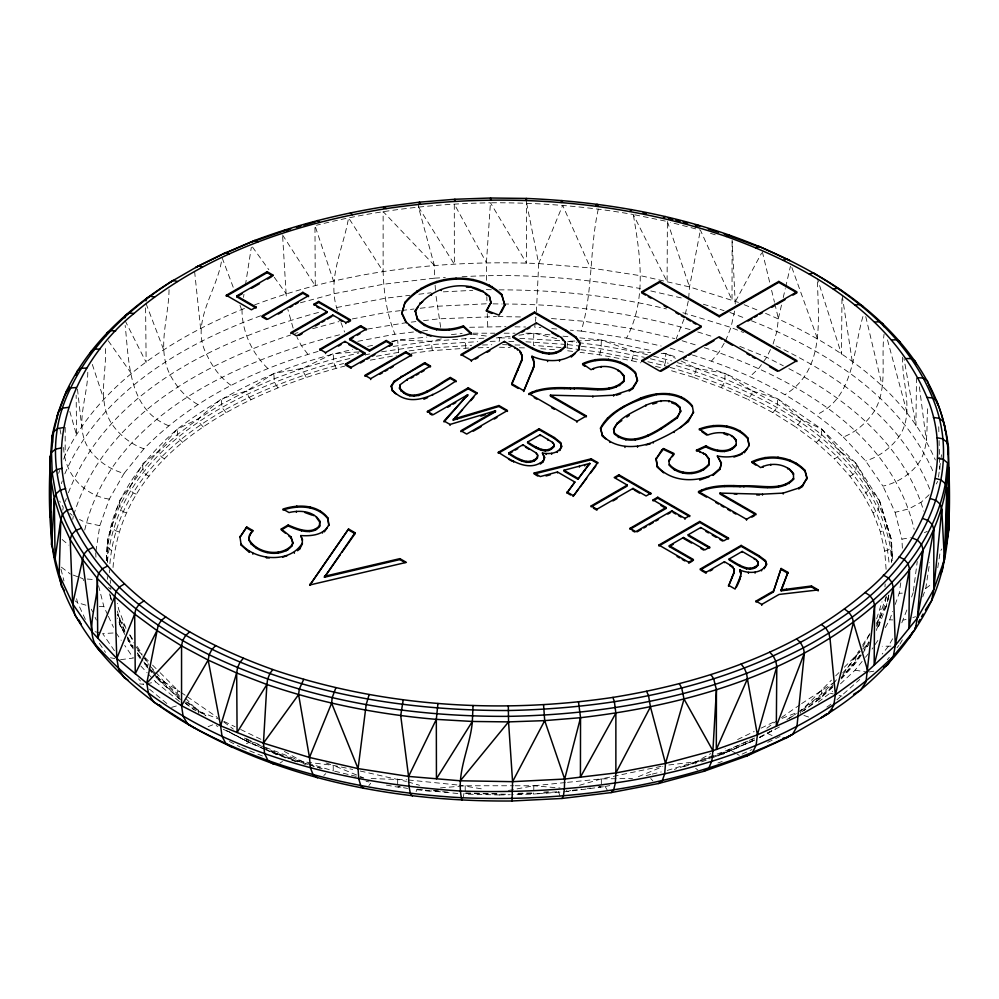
<?xml version="1.0" encoding="UTF-8"?>
<svg xmlns="http://www.w3.org/2000/svg" width="999" height="999" viewBox="0 0 999 999"><rect width="100%" height="100%" fill="white"/><g stroke="black" fill="none" stroke-linecap="round" stroke-linejoin="round"><path stroke-width="0.75" stroke-dasharray="5 3.75" d="M107.567 562.537C103.946 509.228 138.948 462.587 177.21 429.195C228.609 389.598 289.423 363.074 352.709 349.525M526.56 199.438L526.635 263.374L490.447 202.797C431.83 203.709 373.264 210.801 316.421 225.275M732.117 241.721L732.017 300.137L700.399 230.095L670.379 222.302M634.752 214.81L667.382 221.516L667.095 281.768L633.266 214.498C586.138 206.231 538.286 202.435 490.447 202.797L486.426 262.7L486.563 281.169M841.957 298.763L841.508 354.233L817.444 278.783M916.483 377.722L915.921 425.424L903.945 358.516M526.648 203.222L538.686 263.574L536.426 311.601M318.057 351.436C253.746 369.955 191.034 400.274 143.931 448.801C130.569 444.105 119.306 434.99 111.401 423.301C96.891 400.162 107.193 371.74 105.357 346.378M598.289 209.091C589.36 249.313 593.156 291.496 581.193 331.081L570.342 330.169M692.369 355.007C747.502 371.728 800.324 398.314 843.318 437.05C856.418 431.843 867.207 422.29 874.774 410.477C887.886 387.312 880.768 359.34 884.078 334.128M843.318 437.05L865.609 460.926L882.954 486.126C896.827 482.979 909.265 475.262 918.031 464.036C930.044 447.377 925.811 425.824 927.821 406.668M572.639 351.398L566.645 350.637L567.819 341.296L575.436 341.021M581.193 331.081L626.56 338.099C646.915 299.575 640.446 255.582 633.266 214.498M106.331 560.526L107.567 539.685L119.468 500.699L142.932 468.993L177.21 429.195L198.114 418.981L221.303 404.37L246.603 390.984L273.838 378.921L302.784 368.281L333.229 359.128L358.891 352.984M300.424 302.784L334.315 293.656L383.703 284.203L434.652 278.134L434.328 265.322L418.456 206.993L418.731 203.209M688.686 298.189L689.522 286.913L700.399 230.095M106.406 560.427L107.567 539.685M107.43 561.663C118.357 441.933 249.238 382.992 351.685 358.029M109.89 563.723C119.992 448.089 244.755 389.273 343.631 363.511M113.037 567.507C120.842 451.248 246.166 391.67 344.98 366.034M884.952 586.962L885.176 583.965M197.74 404.445C185.702 397.652 176.561 386.975 170.13 374.875C155.894 347.14 169.855 315.522 169.006 286.313M734.64 311.051L730.968 327.447L725.661 340.671M735.289 304.046L732.117 240.185M579.845 337.887L601.323 340.072L634.065 351.548L631.755 360.714L599.587 354.857L580.119 352.36M143.931 448.801L124.088 473.376C110.34 469.717 98.252 461.513 89.735 450.124C72.927 426.598 88.212 397.04 87.762 371.141M781.493 305.07L778.383 318.556L776.997 331.094L772.976 344.43C838.111 375.05 902.709 420.654 930.044 489.91M938.486 477.06L941.52 454.582M535.239 322.889L534.702 327.148L540.909 327.672M535.414 321.466L535.939 317.207L532.904 317.158M817.444 281.843C818.481 321.516 824.662 370.379 785.139 394.568M680.993 360.951L696.216 368.281L695.766 371.478L692.844 377.16L668.618 369.88M862.899 316.546C853.046 350.674 854.307 397.402 816.37 414.835M62.787 510.164L63.237 507.217L59.678 501.136M72.777 519.343L73.239 516.308M84.728 530.032C111.751 415.334 238.549 360.002 342.207 334.128M95.941 551.198L99.813 525.686L109.303 499.125L124.088 473.376M895.191 604.47L899.187 593.281L901.011 581.281M913.386 591.171L917.244 561.563M922.726 596.903L925.761 588.411L929.669 562.624M937.774 567.732L938.885 560.364M939.11 558.891L940.234 551.51L941.857 548.938M267.794 368.444C251.311 352.672 241.034 329.37 242.07 306.493M243.494 297.39L243.968 294.355M245.404 285.239L251.336 247.29M902.621 357.118C901.548 383.216 915.096 412.762 899.1 436.526C890.883 448.076 879.182 456.755 865.609 460.926M888.536 595.554L887.224 602.959L889.023 595.367M683.154 359.415L725.162 373.414L752.397 390.984L751.81 394.143L748.064 399.475L721.303 387.624L692.844 377.16M463.061 798.114L464.048 793.081M695.766 764.01L696.216 761.713L710.689 753.633M688.311 300.986L684.552 317.457M677.372 362.612L696.216 368.281L725.162 373.414L777.697 398.863L800.886 418.981L800.199 422.077L795.728 426.998L772.926 412.637L748.064 399.475M358.891 351.935L333.229 353.621L302.784 368.281L273.838 373.414L246.603 390.984L221.303 398.863L198.114 418.981L177.21 434.702L158.779 451.423L142.932 463.486L119.468 506.206L112.038 525.549L107.567 545.192L108.466 547.989L110.926 550.137L114.286 551.036M876.66 618.781L882.005 601.835M886.375 596.878L883.64 608.866L876.797 626.673M888.823 595.042L886.063 607.105L883.64 608.866L880.319 609.265M783.228 297.577L785.301 288.586M785.639 287.088L790.484 266.096M337.462 310.264C326.573 279.121 343.544 248.339 348.551 217.807L383.129 271.428C383.753 292.769 386.9 314.335 394.942 334.215L414.885 331.83M499.5 794.967L465.509 794.105L465.796 792.906L499.5 793.755L499.5 794.967L510.314 794.692M696.216 368.281L725.162 378.921L752.397 390.984L777.697 398.863L821.79 429.195L840.221 451.423L839.447 454.433L837.299 457.167L834.39 458.878L816.258 442.445L795.728 426.998M800.199 713.423L800.886 711.001L831.43 680.132M752.397 390.984L777.697 404.37L800.886 418.981L821.79 429.195L856.068 463.486L869.205 487.3L868.356 490.234L866.046 492.744L862.874 494.143L849.962 476.148L834.39 458.878M876.498 625.449L886.15 596.615M230.956 385.264C219.892 377.422 212 366.146 206.381 353.946C189.798 322.352 217.495 290.584 221.753 259.453M800.886 418.981L821.79 434.702L840.221 451.423L856.068 463.486L879.532 500.699L886.962 525.549L886.063 528.396L883.64 530.656L880.319 531.73L884.714 551.036L886.188 570.504M647.876 361.725L664.347 365.659L665.396 362.35L665.771 353.621L661.276 352.672M684.128 318.818L676.186 338.898M840.221 451.423C865.621 477.047 885.663 509.14 891.433 545.192L890.534 547.989L891.57 561.663M862.636 649.088L869.205 642.682L868.356 645.254L864.31 649.2M599.587 354.857L601.098 348.838L601.323 340.072L576.96 340.959M886.288 605.694L879.532 618.281L879.532 623.788L876.448 630.444M58.629 473.301L59.64 470.479M63.674 459.215L65.185 454.995C100.162 383.953 170.617 339.073 241.596 309.54L244.468 308.516M61.326 483.666L62.325 480.869M64.835 473.863C99.8 393.007 181.83 344.455 261.451 315.509M65.31 501.423L66.346 498.513M68.419 492.719C108.254 389.385 221.416 338.174 321.715 311.576M73.751 514.897C102.959 418.331 200.687 364.548 290.622 335.002M885.264 627.572L889.697 619.842L892.694 611.463M901.797 622.802L907.991 607.105M911.612 596.977L913.161 592.644M556.855 791.745L533.491 794.105L511.863 794.655M886.425 605.819L878.658 626.398L876.273 628.046M254.52 304.932C344.842 270.816 442.582 259.603 538.686 263.574L562.674 205.319L590.421 267.944L640.933 275.761L689.522 286.913L738.411 302.397M416.096 791.583L417.245 789.123M770.466 349.563L766.708 357.255L762.312 363.411M735.551 301.236L761.6 253.047M869.392 634.914L862.874 646.852L866.046 646.79L868.968 641.433M876.585 629.183L879.532 623.788M936.25 483.953L937.661 481.481M877.871 640.446L872.077 649.1M892.619 638.786L888.036 646.778L882.167 654.045M899.874 644.193L903.62 637.662M724.175 343.231L718.98 352.222L711.563 360.989M842.869 674.725L859.315 650.349M862.549 645.217L870.629 632.392M876.298 623.413L879.532 618.281M761.438 364.635L758.803 368.319L750.049 376.548M842.694 672.914L849.962 664.847L859.427 651.66M859.964 655.257L853.021 664.934L841.233 678.009M860.451 654.882L856.068 660.988L841.22 677.472M863.96 649.999L869.205 642.682M861.375 654.994L855.256 663.523L841.42 678.87M862.249 653.783L867.482 646.478M368.881 785.601L370.666 783.241M399.413 786.151L398.539 787.287L385.264 784.877M840.496 683.816L855.069 670.179L864.522 658.466M865.459 657.292L868.293 653.783M887.362 659.677L889.285 657.305M896.99 647.764L898.913 645.379M721.303 387.624L724.65 382.105L725.162 373.414M834.39 682.13L836.463 679.819M835.713 675.848L838.935 672.627M844.292 667.27L861.55 650.149M929.107 494.73L921.415 502.06L908.94 508.853L895.116 512.325L882.954 486.126M818.268 702.122L832.642 691.158M836.937 699.775L859.727 679.482M323.813 775.486L325.799 773.638M798.139 712.187L816.258 698.551L833.253 683.154M833.316 684.839L821.79 695.279L800.886 711.001M832.729 686.5L819.018 698.938L799.525 713.598M832.542 687.312L821.041 697.739L803.87 710.651M772.926 412.637L777.06 407.492L777.697 398.863M766.857 728.196L776.498 721.003M925.761 588.411L932.017 583.778M826.885 707.117L831.917 703.446M280.02 763.099L282.492 761.388M781.48 717.507L800.374 704.507M801.635 703.633L836.275 680.968M816.258 442.445L821.041 437.762L821.79 429.195M786.862 719.592L795.728 714.01M789.297 718.306L797.027 713.436M759.54 737.587L782.667 725.274M780.082 736.45L766.133 743.131M304.47 764.797L306.156 763.848L277.697 753.383L263.611 747.14M711.338 757.042L721.303 753.383L754.607 738.061M754.47 739.947L714.622 757.404M759.789 737.137L774.4 729.407M754.195 740.184L750.224 742.282L748.064 741.52M759.477 737.387L775.311 729.008M246.453 743.731L248.951 742.432L261.775 747.614M849.962 476.148C855.519 474.625 856.88 468.531 856.068 463.486M737.612 739.522L754.195 731.493M761.113 728.146L776.323 720.779M924.437 532.667L927.259 531.343M683.878 766.745L731.206 750.536L753.883 740.184M742.12 754.095L752.01 749.575M277.697 753.383L275.774 754.233L265.821 749.824M638.386 776.66L662.886 766.545M208.154 726.648L213.861 724.4L217.907 726.485M782.055 718.393L796.54 712.712M862.874 494.143L873.014 512.712L876.273 511.476L878.658 509.09L879.532 500.699L869.205 487.3M667.22 770.429L696.216 761.713L725.162 751.061L752.397 738.998L751.81 741.358L711.65 758.166M709.914 757.567L674.325 769.405M701.548 761.887L710.202 758.703M717.894 762.999L722.177 761.475M391.983 342.07L397.677 340.072L426.835 337.113M262.213 746.515L250.936 741.52L248.776 742.282L223.689 729.008M579.47 785.289L601.323 778.895L662.774 765.983M171.553 707.367L177.098 705.756M903.333 620.129L906.068 619.38M912.899 617.494L915.633 616.733M295.042 333.429L297.964 332.642M312.612 328.696L338.973 321.603M884.714 551.036L888.074 550.137L890.534 547.989C870.891 445.904 764.909 391.77 674.075 364.96M646.141 775.549L650.674 774.475M652.185 774.113L661.238 771.94M393.206 346.391L431.181 341.296L443.019 338.486M890.996 646.128L882.204 646.253M367.694 346.378L373.688 345.117M391.67 341.333L397.677 340.072L431.181 341.296L465.209 338.711L485.477 338.199M146.678 683.766L155.682 681.917L182.63 704.133M336.713 307.53L385.377 298.226L409.727 295.317M352.335 318.931L387.999 312.113L400.262 310.652M367.47 329.071L405.119 322.864M357.792 341.321L394.942 334.215M508.441 790.484L533.791 785.763L566.021 782.492M369.705 353.971L365.247 354.782L365.809 357.018M381.581 351.81L431.343 344.568L477.734 341.67M376.411 356.268L401.561 351.848M370.304 360.152L396.353 355.407M603.408 786.75L567.232 791.545L533.491 794.105L533.204 792.906M604.882 786.488L610.776 785.414M902.372 548.201L901.922 539.16L910.364 537.637M868.893 671.99L874.5 671.091M496.378 337.924L511.426 336.226M518.881 335.214L533.791 333.204L552.21 335.077M409.115 350.886L431.768 347.977L471.69 345.267M411.388 353.321L432.355 350.637L468.856 348.014M570.704 790.546L567.232 791.545L566.645 790.359M572.227 790.346L581.343 789.185M587.412 788.398L590.459 788.011M598.051 787.037L601.098 786.65L600.461 787.287L599.587 786.151M120.592 659.665L133.391 658.054L124.713 645.441M418.856 294.23L431.031 292.782M401.798 310.464L414.061 309.003M420.192 308.279L437.062 306.268L486.975 303.746L486.825 296.703M411.263 322.128L415.871 321.578M423.551 320.667L438.911 318.831L496.453 316.546M422.552 330.919L430.219 330.007M668.818 764.984L696.216 761.713M451.398 334.603L462.137 333.516M567.557 782.329L601.323 778.895L632.504 778.458M440.459 787.899L465.209 785.763L513.523 785.763M179.345 695.479L164.61 682.13L161.701 682.367L159.553 681.056L153.621 674.487M543.843 792.095L548.401 791.745M113.074 633.004L102.647 633.578L114.61 650.973M434.652 278.134L445.329 277.597M462.1 276.748C521.665 273.127 581.53 278.109 640.234 288.511M443.331 291.845L472.739 290.359M469.63 327.272L505.931 326.673M899.187 593.281L902.297 593.144M149.038 664.847L145.979 664.934L143.744 663.523L147.702 667.906M490.172 341.358L499.5 341.121L499.5 337.849L495.029 337.237M482.505 344.992L491.77 344.755M478.059 347.789L488.773 347.515M517.882 793.293L531.668 792.944M505.719 794.217L465.284 793.506L465.509 794.105M518.156 793.905L533.716 793.506M473.002 333.204L494.83 333.204M504.17 333.204L515.084 333.204M525.998 333.204L533.791 333.204L558.941 339.185M515.084 785.763L533.791 785.763L560.089 788.024M99.276 606.593L103.884 606.643L107.73 614.922M371.166 778.533L406.88 779.832M491.333 289.735L486.675 289.66L486.638 286.825M499.1 289.86C555.357 289.822 611.788 295.567 666.483 308.953M493.044 303.846L502.147 303.996M503.658 304.021C566.658 304.108 629.795 312.375 690.384 329.682M497.977 316.571L523.788 316.995M515.022 326.823L525.624 326.998M889.697 619.842L892.719 619.917M499.5 337.849L510.414 338.124M519.767 338.361L560.089 340.709M508.828 341.358L515.047 341.508M525.936 341.783L566.121 344.443M502.584 344.643L507.23 344.755M514.947 344.955L522.677 345.142M499.5 347.24L510.227 347.515M519.418 347.752L525.549 347.902M849.962 664.847L853.021 664.934L855.256 663.523L856.068 655.481M578.483 342.657L601.323 345.579L634.065 351.548L650.674 352.635M661.238 353.321L665.771 353.621L677.359 357.48M561.101 347.515L533.491 345.417L533.791 333.204M540.809 348.676L554.482 349.712M438.436 790.821L432.355 790.359L431.768 791.545L413.648 789.222M425.262 790.147L451.398 792.457M457.842 793.518L431.343 790.933M87.238 579.033L94.268 579.595M538.686 263.574L590.421 267.944M551.46 318.519L584.04 321.278L631.006 328.534L674.675 338.561M551.748 328.596L557.942 329.121M562.949 336.176L569.093 336.8M408.416 779.982L457.53 784.989M459.065 785.139L483.104 789.098M265.659 747.439L302.784 761.713L333.229 765.346L352.709 769.442M567.819 341.296L576.96 342.47M567.657 344.568L579.82 346.116M581.343 346.316L601.098 348.838L644.305 357.305M567.232 347.977L579.32 349.525M580.819 349.725L600.461 352.235L640.396 359.927M400.949 787.037L397.902 786.65L407.604 788.448M417.657 789.185L423.738 789.959M139.61 683.84L143.669 684.377L138.424 678.758M472.664 334.215L487.574 336.226M816.258 698.551L819.018 698.938L821.041 697.739L821.79 689.772M855.069 670.179L867.494 672.215M366.096 781.38L369.043 781.917M110.502 657.754L114.823 658.578M601.323 340.072L652.285 350.786M360.202 771.016L406.418 781.455M99.813 525.686L85.839 522.677L79.545 519.492M650.811 290.946L682.542 298.214M682.866 312.712L730.968 327.447L743.568 332.542M626.56 338.099L661.188 346.041M634.065 351.548L647.652 354.795M653.696 356.243L671.578 360.864M650.324 358.753L668.281 363.224M631.755 360.714L640.659 362.837M655.506 366.383L662.924 368.156M334.74 771.216L349.837 774.837M351.348 775.187L363.424 778.084M264.398 749.2L248.776 742.282L247.19 741.358L246.603 738.998L249.625 739.722M830.406 693.256L833.291 693.968M839.073 695.391L841.97 696.103M95.092 631.718L99.625 632.842M109.303 499.125C83.629 495.429 64.198 473.176 63.649 447.415M407.867 781.88L419.53 785.289M664.347 365.659L668.656 366.958M670.092 367.382C764.16 394.605 880.144 453.633 889.11 563.723M284.365 751.423L302.784 761.713L333.229 770.853L333.229 765.346L363.499 777.846M309.003 764.697L324.675 769.405M85.902 605.194L77.585 602.659L75.112 600.886M703.358 304.208L724.038 310.639M729.944 312.487L745.741 318.456M697.739 331.968L713.91 337.013M682.092 340.734L698.326 345.791M704.22 347.627C792.282 376.698 891.695 431.655 914.135 529.32M670.217 348.114L686.463 353.171M288.911 758.441L308.104 764.422M309.578 764.884L319.917 768.094M710.489 233.304L716.258 235.14M118.681 531.73L115.36 530.656L112.937 528.396L112.038 525.549M325.986 762.936L331.78 764.872M803.908 715.434L811.812 718.119M73.152 575.074L78.784 577.147M80.195 577.659L83.017 578.696L83.754 581.618M297.452 761.887L266.209 749.774M285.814 757.929L274.35 753.383L273.838 748.313M291.558 760.039L295.854 761.625M125.986 512.712L122.727 511.476L120.342 509.09L119.468 500.699M185.814 701.748L198.114 711.001L219.855 719.53M744.118 304.695L759.827 311.051M765.534 313.361C834.789 342.819 904.27 388.711 935.339 459.965M751.423 320.754C825.661 350 901.036 397.252 933.815 473.189M739.822 346.391L766.708 357.255L783.341 365.809M263.199 748.189L287.437 757.991M241.621 747.577L262.949 756.193M136.126 494.143L132.954 492.744L130.644 490.234L129.795 487.3M721.303 753.383L723.226 754.233L724.65 753.383L725.162 748.313M246.603 738.998L264.298 746.84M264.847 749.175L247.19 741.358L228.584 731.505M768.044 733.703L772.077 735.539M665.771 353.621L675.461 358.279M224.063 721.44L235.127 726.797M240.659 729.482L261.388 739.522M149.038 476.148C143.481 474.625 142.12 468.531 142.932 463.486M788.885 368.656C847.439 398.988 904.445 445.666 923.7 511.101M223.301 729.258L248.951 742.432M229.433 741.47L240.197 747.002M244.393 738.061L250.936 741.52M168.594 425.711C127.997 409.378 129.133 361.65 125.162 325.387M164.61 458.878L161.701 457.167L159.553 454.433L158.779 451.423M731.206 750.536L735.826 753.308M736.987 753.995L739.297 755.381M150.849 669.78L158.779 678.571L179.733 691.508M205.806 715.596L187.575 702.185M185.577 698.264L198.114 711.001L205.844 715.871M182.742 442.445L177.959 437.762L177.21 429.195M180.994 692.369L186.039 695.841M187.288 696.703L217.52 717.507M223.714 721.902L233.354 729.095M179.67 697.127L158.779 678.571L157.018 675.998M184.852 702.597L195.816 710.851M180.407 699.575L159.553 681.056L158.779 678.571M185.315 703.271L193.893 709.727M203.272 426.998L198.801 422.077L198.114 418.981M108.466 587.499L110.926 589.385L110.577 584.865M61.376 567.157L70.33 574.038M695.691 768.331L697.914 770.117M149.475 689.16L169.231 705.456M62.138 539.51L68.869 545.129M226.074 412.637L221.94 407.492L221.303 398.863M69.905 513.286L72.128 515.297M127.585 638.636L129.795 642.682L133.079 645.878M137.45 650.149L142.932 655.481M145.067 657.629L148.289 660.839M152.572 665.122L159.003 671.553M160.065 672.627L179.308 691.895M250.936 399.475L248.776 397.252L246.603 390.984M434.328 265.322L383.129 211.588L383.129 271.428M140.822 666.008L147.19 672.827M148.252 673.963L155.682 681.917M650.724 778.533L652.809 780.831M150.075 666.008L164.61 682.13M143.918 662.087L149.862 668.681M147.952 667.12L141.646 658.89M148.926 668.206L152.859 672.564M153.834 673.651L161.701 682.367L179.982 698.938L177.959 697.739L177.21 689.772M148.689 669.005L152.635 673.388M277.697 387.624L274.35 382.105L273.838 373.414M307.779 354.208L301.086 345.204L297.053 337.362M252.485 247.028L268.843 269.73M274.288 277.297L286.101 293.681L286.576 299.313M136.126 646.852L142.158 655.257M143.019 656.455L148.177 663.648M137.3 652.834L140.772 657.679M127.36 636.937L129.795 642.682L133.292 647.564M137.675 653.671L142.932 660.988M133.267 648.913L127.697 639.872M137.625 654.994L140.247 658.653M108.292 340.846L131.181 373.289M306.156 377.16L303.234 371.478L302.784 368.281M116.046 632.842L121.254 640.409M99.363 643.393L105.532 652.359M144.693 658.054L148.214 663.174M152.61 669.592L156.131 674.725M282.567 234.952L315.272 285.839L314.96 225.612L333.491 280.931M117.445 614.497L125.936 628.546M129.982 634.952L133.217 640.084M137.263 646.503L142.12 654.195M418.456 206.993L454.358 264.31L454.295 204.058L486.426 262.7M605.519 787.175L607.704 790.808M336.076 368.156L333.604 362.35L333.229 353.621M129.608 634.914L133.953 642.881M124.925 632.067L117.47 614.348M127.847 637.412L132.954 646.79L130.644 645.254L129.795 642.682M117.27 611.051L119.468 618.281L119.468 623.788L124.625 633.229M124.75 634.477L117.17 618.131M125.087 320.604L146.141 362.362L145.592 306.868M108.367 616.296L113.486 627.335M91.321 609.178L92.582 611.888M95.092 617.32L96.354 620.029M85.365 619.417L77.585 602.659L76.061 596.628M119.468 618.281L124.937 631.193M340.959 322.552L344.618 331.993M873.014 512.712L880.319 531.73M146.091 303.684L163.611 349.6M222.203 257.992L233.516 288.062M239.985 305.244L241.596 309.54M791.87 267.507L817.444 338.624M293.119 328.084L287.849 309.39M667.382 221.516L689.522 286.913M119.468 623.788L120.342 626.398L122.727 628.046L125.986 628.284L118.681 609.265L117.333 603.321M92.32 364.435L103.721 398.976M558.453 791.495L560.089 796.49M886.962 525.549L891.433 539.685L892.669 560.526M879.532 500.699L891.433 539.685L891.433 562.537M198.114 711.001L198.801 713.423M69.818 411.451L76.573 435.152L76.161 395.179M887.487 339.897L907.017 412.475M895.116 512.325L901.922 539.16M98.589 585.776L103.884 606.643M61.001 569.23L63.973 580.943M762.324 251.711L769.817 282.904M771.603 290.334L774.462 302.21M774.812 303.696L778.383 318.556M865.758 316.621L882.192 385.901M110.177 595.042L111.214 599.562M109.628 593.856L111.001 599.899M432.355 350.637L431.181 341.296M440.659 327.31L435.889 295.042M59.977 429.208L61.201 435.277M302.784 761.713L303.234 764.01M398.539 352.235L397.677 340.072M110.464 595.554L111.776 602.959M842.232 295.667L852.209 361.176M919.392 386.875L926.323 440.534M77.497 389.148L81.631 426.336M465.796 348.089L465.209 338.711M194.618 271.541L200.574 328.259M107.268 576.423L107.567 579.283M891.433 545.192L892.594 560.427M109.44 569.767L109.665 572.777M110.24 580.332L110.464 583.354M435.127 285.19L435.601 292.232M282.655 236.501L286.101 293.681M95.717 552.697L95.941 557.217M487.749 326.361L487.262 313.574M938.723 426.76L938.923 434.428M939.085 440.559L939.485 455.894M939.535 457.43L939.847 469.692M601.323 778.895L601.323 784.402M533.791 785.763L533.791 791.27M465.209 785.763L465.209 791.27M397.677 778.895L397.677 784.402M65.185 427.372L65.185 454.995"/><path stroke-width="1.5" d="M578.496 701.872L580.544 717.694L580.419 777.16L615.871 713.099L614.397 701.835L612.924 697.402C499.488 714.273 381.63 706.63 272.789 669.53C191.446 640.347 106.955 591.87 71.99 508.603C42.532 438.436 78.009 359.128 133.916 313.511C204.633 253.446 295.692 223.289 386.076 208.629C499.512 191.771 617.37 199.4 726.211 236.501C807.554 265.684 892.045 314.161 927.01 397.427C956.468 467.607 920.991 546.915 865.084 592.519C794.367 652.597 703.308 682.742 612.924 697.402M710.926 674.625L713.673 678.771L716.433 689.735L716.32 749.462L747.427 678.908L746.578 673.513L744.267 668.081L741.121 664.085M826.298 714.085L821.328 717.719C868.069 689.909 907.504 649.525 931.655 600.561C953.583 552.322 949.662 498.264 948.326 446.665C939.597 370.329 880.419 311.101 816.358 274.737L813.411 273.039L809.365 274.113M508.329 705.968L508.553 721.89L512.574 781.668L512.025 800.986C402.772 801.91 291.034 782.03 194.867 728.234C128.946 691.645 68.282 632.854 53.796 556.231C47.89 516.733 48.551 475.974 52.135 436.251C55.182 420.517 60.265 405.394 66.658 390.721C88.611 344.655 127.597 309.215 170.13 282.255L173.214 280.482L177.41 281.468M769.754 652.172L773.276 656.018L775.861 661.338L776.797 666.695L776.335 726.198L804.382 653.146L803.346 647.839L800.511 642.644L796.64 638.973M865.084 592.519L869.854 595.591L873.338 600.324L874.612 605.481L874.162 665.159L893.343 587.587C942.994 538.848 962.986 466.133 936.662 400.836L932.579 397.952C910.389 342.969 863.548 302.335 813.411 273.039M899.112 556.855L904.32 559.452L908.128 563.861L909.527 568.881L908.878 628.546L923.051 549.487L921.602 544.53L917.669 540.309L912.287 537.949M937.636 458.116L943.343 459.428L947.514 462.887L945.341 483.691L946.865 488.436L946.14 548.239L949.05 467.569M49.95 457.117L50.674 478.022L50.162 516.958L49.95 457.117L51.486 452.472L53.659 431.668L58.729 411.051L62.837 408.067L68.456 407.417M461.95 800.137C455.219 773.825 470.317 747.502 472.352 721.465L473.039 705.556M948.188 454.445L948.326 446.665L946.79 442.058L942.619 438.786L936.925 437.737M297.54 550.724L299.663 549.038L302.297 544.043L302.372 539.285L300.736 535.576C310.851 536.201 324.163 535.377 328.833 524.625L327.847 517.882C317.382 504.295 297.989 504.145 282.992 509.078L289.023 512.562C299.538 510.039 313.649 510.789 319.755 521.091L319.568 526.523C311.651 536.038 297.34 529.845 288.162 525.949L281.256 529.932L281.256 529.008L288.162 525.024C297.34 528.908 311.651 535.102 319.568 525.586L319.755 521.091M50.462 499.263L50.05 514.635L50.499 511.625M51.973 442.395L52.135 436.251L53.659 431.668L57.817 428.509L63.499 427.584M71.99 508.603L66.421 510.576L62.338 514.522L60.852 519.38L59.153 574.675L61.339 585.951L64.51 590.771M883.341 575.087L888.348 577.922L892.007 582.504L893.343 587.587C811.038 669.904 693.431 704.545 580.544 717.694L564.672 779.045L564.348 789.297L563.399 795.978L561.938 798.463L512.025 800.986M925.399 609.989L931.655 600.561L933.815 589.373L944.392 559.815L946.865 488.436M705.943 446.753L696.49 451.086L696.49 450.162L705.943 445.816L705.943 446.753C714.822 451.948 728.895 454.72 736.113 445.342L736.263 440.259C730.182 431.231 717.032 431.356 707.879 434.977L699.4 428.996L699.4 429.92C715.459 423.813 736.113 424.8 747.776 438.786L749.163 445.841L747.776 437.849C736.113 423.876 715.459 422.889 699.4 428.996M57.105 418.618L57.218 415.547L66.658 390.721L70.692 387.937C92.445 342.295 131.056 307.18 173.214 280.482M580.544 717.694L544.705 720.629L508.553 721.89L472.352 721.465L436.438 778.77L436.326 719.367L437.924 703.508M615.871 713.099L615.871 772.939L615.297 783.216L613.623 789.997L611.001 792.607L561.938 798.463M611.001 792.607L658.553 783.516L703.958 771.29L708.753 768.169L711.837 761.076L712.899 750.686L716.433 689.735M930.544 498.626L936.163 500.462L940.271 504.32L941.77 509.14L933.815 589.373L917.369 618.031L895.279 645.391L867.819 671.078L835.389 694.767L798.426 716.108L757.404 734.839L712.899 750.686L665.509 763.436L615.871 772.939L564.672 779.045L512.574 781.668L460.314 780.793L408.579 776.423L358.067 768.606L309.478 757.467L263.449 743.131L220.617 725.823L181.556 705.744L146.791 683.191L116.808 658.466L91.983 631.892L72.677 603.846L59.153 574.675L51.573 544.805L54.321 498.813L50.674 478.022L52.21 473.301L51.486 452.472L55.657 449.1L61.364 447.927M276.011 763.673L273.339 764.06L268.032 760.776L264.623 753.558L263.449 743.131L266.883 684.502L267.67 679.083L269.842 673.601L272.789 669.53M565.009 347.065L565.297 342.02L561.276 337.487L536.401 322.914L512.849 336.513L512.849 337.45C527.26 345.691 549.812 363.886 565.009 347.065L565.009 346.141C549.812 362.949 527.26 344.767 512.849 336.513M758.116 565.284L758.278 562.062L756.043 559.54L742.22 551.448L729.133 559.003L729.133 559.939C737.075 564.485 749.799 574.587 758.116 565.284L758.278 562.062M663.661 472.839L657.442 467.332L656.031 459.09L661.763 449.975L663.598 448.576L673.963 453.471L668.855 460.414L669.38 465.322C679.02 476.548 699.462 476.398 708.878 464.997L709.265 458.991L705.494 454.333L696.49 450.162M708.878 464.997L709.265 458.991M679.357 683.728L681.693 687.986L684.04 699.075L665.509 763.436L664.685 773.763L662.287 780.681L658.553 783.516M883.778 667.27L887.599 664.922L893.306 656.306L915.296 629.083L917.369 618.031L923.051 549.487M532.255 371.566C534.165 366.77 535.127 360.801 531.98 356.268C547.09 362.749 567.195 363.024 578.571 349.5L579.982 342.719L576.111 337.125L566.408 330.444L534.515 312.038L461.026 354.47L471.391 360.452L504.37 341.408L514.985 347.54L519.755 350.686L522.24 355.444L521.628 360.989L511.7 384.652L518.294 388.461M533.603 367.757L533.953 363.886M736.238 587.375C738.985 582.717 742.22 574.375 740.147 570.129C748.663 573.726 762.674 573.926 766.52 563.723L765.434 560.539L758.89 555.631L741.183 545.404L700.349 568.98L700.349 569.905L741.183 546.341L758.89 556.568L765.434 561.463L766.52 564.66L765.122 567.345M804.382 653.146L796.927 726.673L792.619 734.277L785.901 738.161L746.603 756.106L703.958 771.29M102.51 653.346C80.357 635.102 99.713 601.898 97.24 578.334L98.601 573.276L102.348 568.781L107.455 566.058M317.432 777.784L313.162 774.824L310.414 767.819L309.478 757.467L331.618 703.171L332.192 697.689L335.889 687.724M853.583 694.33L860.676 690.122L865.996 681.867L874.612 605.481M776.797 666.695L757.404 734.839L756.118 745.304L752.397 752.634L746.603 756.106M309.478 757.467L298.601 694.592L299.288 689.135L303.708 679.357M363.986 788.461L360.814 785.751L358.766 778.908L358.067 768.606L366.183 704.682L369.131 694.567M521.628 360.989L522.24 355.444M734.015 572.077L728.496 586.163L734.015 573.014L734.352 569.517L731.718 565.971L724.425 561.725L706.106 572.302L700.349 568.98M734.015 573.014L734.352 569.517M54.321 498.813L60.852 519.38L55.07 558.591L54.321 498.813L55.832 494.03L52.21 473.301L56.381 469.742L62.075 468.294M945.129 551.698L942.182 571.153L940.571 573.613M945.578 548.701L948.95 529.732L948.551 477.435M844.455 609.053L848.95 612.337L852.247 617.232L853.446 622.439L835.389 694.767L833.728 705.431L828.87 713.336L785.901 738.161L783.079 738.099M537.3 458.291L537.674 455.069L536.413 453.134L522.902 444.767L508.766 452.922L508.766 453.858C516.446 458.966 529.208 467.395 537.3 458.291L537.674 455.069M232.292 747.464L226.024 743.793L222.003 736.338L220.617 725.823L236.676 672.976L237.575 667.594L240.01 662.225L243.356 658.304M525.961 200.474L526.298 198.439C626.81 202.522 728.508 224.251 816.358 274.737M909.527 568.881L893.306 656.306C781.081 767.132 612.462 795.991 460.502 791.033C328.147 782.292 184.665 746.465 94.018 642.881M792.619 734.277C690.459 785.189 574.338 802.509 461.076 797.702C366.308 792.207 271.004 770.928 187.725 724.113L183.142 716.358L181.556 705.744L208.167 660.077L209.166 654.745L211.875 649.5L215.572 645.729M917.369 618.031L933.815 529.532L932.342 524.637L928.308 520.604L922.789 518.493M553.583 447.127L553.958 444.243L552.597 442.37L540.172 434.79L527.609 442.045L527.609 442.982C534.765 447.402 546.116 455.644 553.583 447.127L553.958 444.243M194.867 728.234L153.634 701.997L148.551 693.918L146.791 683.191L158.167 625.299L161.351 620.329L165.697 616.945M181.556 705.744L181.556 645.903L182.642 640.621L185.589 635.501L189.635 631.917M79.071 620.092L80.969 624.175L74.8 614.959L72.677 603.846L83.791 554.27L87.675 549.962L92.969 547.477M281.256 529.008L291.084 536.925L292.807 542.357L292.12 545.729C281.393 558.578 255.994 554.195 248.763 539.847L249.713 534.552L252.784 530.494L246.753 527.01L239.885 537.312L246.753 527.01M248.763 539.847L249.713 534.552M127.909 679.969L124.226 677.747L118.706 669.318L116.808 658.466L134.665 614.085L135.914 608.903L139.311 604.083L143.943 600.899M719.967 468.406L713.036 474.425L713.036 475.362L719.967 469.343L721.378 462.837L717.369 456.006C728.671 458.254 743.98 457.018 749.163 444.905M719.967 469.343L721.378 462.837M60.852 519.38L70.217 539.572L82.38 559.265L97.24 578.334L97.715 638.024L114.71 596.64L116.009 591.52L119.593 586.863L124.475 583.903M456.106 381.755L450.349 378.421C436.8 385.289 412.924 407.555 399.5 388.449L400.262 384.627L407.242 379.42L430.457 366.009L430.457 366.945L424.7 363.624L401.211 377.185L394.093 382.217L391.333 386.675L392.545 391.171L391.333 385.739L394.093 381.281L424.7 362.687L430.457 366.009M399.5 388.449L400.262 384.627M292.12 545.729L292.807 542.357M403.221 699.837L400.711 715.596L408.579 776.423L409.028 786.688L410.339 793.406L412.387 795.953M145.954 300.874L146.753 298.127L150.05 296.204L154.545 296.99M124.813 317.819L125.662 315.035L129.146 312.949L133.916 313.511M405.582 321.566L401.823 313.586L405.032 302.272C427.834 274.75 475.599 268.968 501.835 294.493L504.832 305.269L501.373 312.2M401.823 313.586L405.032 302.272M106.094 335.689L106.993 332.867L110.652 330.607L115.659 330.956M89.935 354.37L90.872 351.498L94.68 349.076L99.888 349.175M75.949 375.199L77.398 370.829L81.331 368.231L86.713 368.082M773.288 591.121L755.993 601.098L755.993 602.035L773.288 592.045L781.118 568.468L787.936 572.402L781.156 590.846L811.475 586.925L818.281 590.859L818.281 589.922L811.475 585.988L781.156 589.909L781.156 590.846M773.288 592.045L781.118 568.468M531.805 371.903L523.576 391.508L533.603 366.833M728.496 585.227L735.102 589.035L740.671 575.849L740.671 576.773M523.576 390.584L511.7 383.728L521.628 360.052M781.156 589.909L787.936 572.402M544.567 457.217L543.106 461.875L544.567 457.217L542.42 453.022C549.2 454.295 559.165 453.758 561.563 445.954L560.589 442.557L554.408 437.574L539.123 428.746L498.301 452.322L498.301 453.259L539.123 429.682L554.408 438.511L560.589 443.494L561.563 446.878L559.69 450.599L559.69 449.675M561.076 202.522L561.875 200.512L562.462 201.536M454.458 200.275L454.87 199.263L490.559 198.014L526.298 198.439L526.56 199.438M408.579 776.423L436.326 719.367L472.352 721.465M504.832 304.333L499.025 315.122L486.438 310.427L490.996 302.46L489.41 296.341C468.081 276.373 428.933 286.688 415.247 310.789L417.307 319.38C428.833 332.192 448.214 332.33 463.411 326.823L471.366 334.203L471.366 333.266L463.411 325.886C448.214 331.393 428.833 331.268 417.307 318.444L415.247 310.789M134.665 614.085L157.005 630.544L135.265 673.688L134.665 614.085L114.71 596.64L97.24 578.334M615.871 772.939L650.449 706.88L648.526 695.691L646.615 691.333M249.35 551.423L249.35 552.36L241.196 545.154L241.196 544.218C255.794 561.001 290.434 563.324 302.297 543.106L302.297 544.043M512.574 781.668L544.705 720.629L543.556 704.745M65.897 393.818L69.493 387.175M613.573 428.996L614.51 433.129C634.34 449.575 660.551 428.459 677.347 416.895L680.669 410.926L679.745 406.955C671.003 397.028 656.38 400.936 645.829 405.244C634.527 411.85 619.717 416.683 613.573 428.996L614.51 434.066C634.34 450.512 660.551 429.395 677.347 417.819L680.669 410.926M614.235 428.746L616.883 424.026L621.84 420.567M490.996 302.46L486.438 311.351L486.438 310.427M909.265 638.099L913.098 631.405M914.634 628.733L916.17 626.048M918.481 622.04L920.017 619.368M921.553 616.683L923.088 614.01M693.518 412.837L692.295 405.731C679.957 390.359 657.342 391.546 640.634 398.064C625.661 405.207 608.603 412.4 600.561 427.934L602.497 435.339C615.272 449.375 636.85 448.476 653.246 442.107C668.156 434.865 685.951 427.784 693.518 411.9L688.336 421.516L680.019 427.934M415.247 311.713L418.069 307.043M550.387 395.179L586.338 415.934L586.338 416.87L550.387 396.116L550.387 395.179L592.857 396.241L613.598 395.192L629.183 390.109L632.779 387.637L637.449 380.082L635.426 372.477C622.14 358.191 599.837 355.607 582.567 363.711L591.046 369.692C601.435 364.136 616.645 365.572 623.863 375.574L623.95 381.393C610.464 395.467 587.499 387.375 570.441 388.811C556.543 388.361 541.508 388.112 528.871 394.568M629.183 390.109L629.183 391.046L632.779 388.574L636.675 382.267M755.943 514.785L719.992 494.03L719.992 493.094L762.449 494.168L783.191 493.106L798.775 488.036L802.372 485.551L807.055 477.997L805.032 470.392C791.745 456.106 769.43 453.521 752.172 461.625L752.172 462.562L755.806 465.122M798.775 488.036L798.775 488.961L802.372 486.488L807.055 477.997M436.326 719.367C378.733 714.435 321.591 703.321 266.883 684.502L237.088 732.479L236.676 672.976L208.167 660.077L181.556 645.903L157.005 630.544M595.779 206.194L597.04 204.233L597.951 205.282M605.669 438.911L602.497 436.263L600.561 428.871C612.162 409.353 635.314 400.05 656.38 394.692C669.318 393.281 683.84 395.829 692.295 406.668L692.295 405.731M656.031 459.09L663.598 448.576M348.564 529.008L309.74 585.227L348.564 529.008L355.032 532.742L355.032 533.678L341.92 552.347M405.07 562.562L399.9 559.577L324.425 577.247L355.032 532.742M324.425 577.247L340.172 554.832M747.539 448.151L744.305 452.759L744.305 451.835M327.035 528.059L324.325 531.818L324.325 530.881M263.449 743.131L298.601 694.592M670.566 459.028L668.855 461.338L668.855 460.414M672.265 456.718L673.963 454.408L663.598 449.513M578.558 489.11L573.076 496.428L597.702 462.562L591.208 458.816L534.165 473.026L534.165 473.963L591.208 459.752L597.702 463.499L597.702 462.562M580.382 486.675L586.763 478.134M590.409 473.264L595.879 465.946M249.713 535.476L252.784 530.494M574.887 482.042L566.97 492.907L574.887 482.042L557.479 471.99L540.272 476.56L534.165 473.026M577.872 479.245L589.747 463.411L577.872 479.245L563.936 471.203L563.936 470.267L589.747 463.411M460.314 780.793L508.553 721.89M629.87 211.463L631.568 209.565M476.91 392.832L476.91 393.768L468.244 388.761L427.422 412.337L427.422 411.401L468.244 387.824L476.91 392.832L453.234 420.104L498.926 406.468L507.504 411.426M462.525 409.84L453.234 420.104M470.741 400.649L473.826 397.202M444.006 421.915L467.732 394.78L444.006 420.979L450.025 424.45L495.467 410.801L495.467 411.725L460.926 431.68M146.791 683.191L181.556 645.903M383.516 207.78L384.603 206.693L419.48 202.16L454.87 199.263L455.444 201.298M248.763 538.911C255.994 553.259 281.393 557.642 292.12 544.792M586.338 415.934L576.923 421.378L528.871 393.631C542.732 386.7 559.128 387.312 574.288 388.112C590.084 386.563 611.65 393.981 623.95 380.469M719.992 493.094L755.943 513.848L746.515 519.293L698.463 491.545C712.324 484.615 728.721 485.227 743.88 486.038C759.677 484.478 781.255 491.895 793.556 478.384L793.556 479.32C780.069 493.394 757.105 485.302 740.034 486.725C726.136 486.276 711.101 486.026 698.463 492.482L706.468 497.102M705.943 445.816C714.822 451.011 728.895 453.796 736.113 444.405L736.113 445.342M405.032 303.209C427.834 275.687 475.599 269.892 501.835 295.429L504.832 305.269M729.133 559.003C737.075 563.561 749.799 573.663 758.116 564.348M669.38 465.322L669.38 464.385C679.02 475.611 699.462 475.462 708.878 464.073M575.424 353.271L571.241 357.043L571.241 356.119M508.766 452.922C516.446 458.029 529.208 466.471 537.3 457.355M527.609 442.045C534.765 446.466 546.116 454.707 553.583 446.191M663.111 218.306L665.247 216.496M498.301 452.322C510.901 460.177 528.883 472.727 543.106 460.951M542.195 462.599L540.347 464.036L540.347 463.099M422.689 301.686L420.179 303.546L420.179 302.61M828.783 712.275L832.517 709.54M626.785 417.107L629.27 415.384M695.292 226.673L697.851 224.975M257.879 241.945L254.733 240.447L223.139 254.021L254.733 240.447C296.703 224.675 340.347 213.749 384.603 206.693L386.076 208.629M170.13 282.255L198.489 265.884L225.724 252.51L229.246 253.858M226.311 295.292L267.145 271.716L272.902 275.05L272.902 275.974L267.145 272.652L226.311 296.228L226.311 295.292L251.436 309.802L256.144 307.08L256.144 308.017L236.775 296.828L236.775 295.904L272.902 275.05M236.775 296.828L242.133 293.743M251.498 288.336L259.515 283.704M267.545 279.071L271.566 276.748M302.834 292.332L262.013 315.909L267.769 319.23L308.604 295.654L302.834 292.332L302.834 293.269L262.013 316.833L266.621 319.493M278.309 314.073L282.255 311.8M290.16 307.23L292.794 305.719M295.429 304.195L298.064 302.672M348.226 322.19L350.574 320.829L318.644 302.385L313.936 305.107L313.936 304.183L318.644 301.461L350.574 319.892L345.866 322.615L332.779 315.06L296.666 335.914L290.909 332.592L327.023 311.738L327.023 312.662L290.909 333.516M299.338 335.302L302.01 333.753M315.397 326.036L319.405 323.713M322.078 322.165L324.75 320.629M327.435 319.081L331.443 316.758M366.383 329.957L360.627 326.623L319.805 350.199L319.805 349.263L360.627 325.699L366.383 329.021L349.638 338.686L349.638 339.623L369.53 351.111L386.276 341.433L392.033 344.755L392.033 343.831L386.276 340.509L369.53 350.174L349.638 338.686M319.805 349.263L325.562 352.597L344.93 341.408L364.822 352.897L364.822 353.833L345.454 365.01L345.454 364.073L364.822 352.897M338.474 346.066L341.046 344.58M349.638 339.623L353.496 337.387M357.367 335.164L359.94 333.666M345.454 364.073L351.211 367.395L392.033 343.831M360.427 363.012L364.373 360.726M367.008 359.203L369.642 357.692M372.277 356.168L374.912 354.645M389.398 346.278L392.033 344.755M411.513 355.07L405.744 351.748L364.922 375.324L370.679 378.646L411.513 355.07L411.513 356.006L405.744 352.684L364.922 376.248M379.895 374.25L382.53 372.727M385.164 371.216L387.799 369.692M390.434 368.169L393.069 366.645M411.101 378.109L413.686 376.623M416.271 375.137L418.843 373.651M421.428 372.152L424.013 370.666M461.026 355.394L534.515 312.974L566.408 331.381L576.111 338.049L579.982 343.656L578.571 350.437L578.571 349.5M475.349 359.103L477.984 357.58M487.225 352.247L489.86 350.724M522.002 332.155L524.625 330.644M527.247 329.133L529.857 327.622M399.5 387.525C412.924 406.63 436.8 384.353 450.349 377.497L456.106 380.819C438.461 392.657 411.176 410.851 392.545 390.247M796.902 361.563L737.362 327.197L737.362 326.261L796.902 291.883L778.783 281.431L719.243 315.796L659.715 281.431L641.595 291.883L701.136 326.261L701.136 327.197L641.595 361.563M792.931 295.117L796.902 292.819L778.783 282.355L719.243 316.733L659.715 282.355L641.595 292.819L645.566 295.117M467.732 394.78L433.179 414.722L427.422 411.401M447.789 407.217L450.449 405.681M453.109 404.158L455.769 402.622M465.072 397.252L467.732 395.716M495.467 410.801L460.926 430.744L466.683 434.066L507.504 410.502L498.926 405.544L453.234 419.168M473.264 431.193L481.168 426.635M494.343 419.031L496.978 417.507M701.136 326.261L641.595 360.627L659.715 371.091L719.243 336.725L778.783 371.091L796.902 360.627L737.362 326.261M508.766 453.858L512.624 451.635M515.184 450.149L517.757 448.663M661.038 371.253L668.98 366.67M683.528 358.279L686.176 356.743M688.823 355.219L691.47 353.696M694.118 352.16L696.753 350.637M706.018 345.292L713.96 340.709M747.951 321.079L751.922 318.793M754.57 317.257L757.217 315.734M759.852 314.21L762.499 312.675M771.765 307.33L774.412 305.806M777.06 304.283L784.989 299.7M615.372 477.784L618.893 475.736L650.824 494.18L650.824 493.244L618.893 474.812L614.185 477.522L627.272 485.077L627.272 486.014L591.158 506.868L591.158 505.931L627.272 485.077M591.158 505.931L596.915 509.253L633.029 488.411L646.116 495.966L650.824 493.244M612.961 500.924L616.982 498.601M653.034 499.95L657.742 497.227L689.672 515.671L689.672 516.595L657.742 498.164L653.034 500.886L653.034 499.95L666.108 507.504L666.108 508.441L629.994 529.295L629.994 528.359L666.108 507.504M689.672 515.671L684.964 518.381L671.877 510.826L635.751 531.68L629.994 528.359M637.087 531.843L641.108 529.52M643.781 527.984L646.453 526.436M649.125 524.887L653.146 522.577M655.819 521.028L658.491 519.48M667.856 514.085L670.529 512.537M658.89 545.042L699.725 521.466L728.508 538.086L728.508 539.023L699.725 522.402L658.89 545.978L658.89 545.042L688.723 562.262L693.443 559.552L669.355 545.641L669.355 546.578L693.443 560.476M669.355 545.641L683.491 537.487L704.957 549.875L709.665 547.152L709.665 548.089L688.199 535.701L688.199 534.765L700.761 527.509L723.8 540.809L728.508 538.086M669.355 546.578L673.214 544.355M751.897 517.12L754.595 515.559M692.257 561.163L688.723 563.199L688.723 562.262M710.027 570.966L712.649 569.455M755.993 601.098L761.75 604.432L779.058 594.442L818.281 589.922M726.211 236.501L729.158 234.927M793.556 479.32L793.456 473.489C786.238 463.486 771.028 462.05 760.651 467.619L752.172 461.625M221.766 254.695L195.654 267.52L198.489 265.884L202.36 267.058M423.863 399.275L427.609 397.577M755.644 247.74L758.99 246.303L789.834 260.614L787.125 259.041L783.428 260.302M81.119 528.284L75.674 530.519L71.678 534.652L70.217 539.572L72.677 603.846M656.031 458.154L657.442 466.396C670.953 481.993 695.391 482.742 713.036 474.425M709.04 476.773L699.712 480.069L699.712 479.133M252.422 241.845L281.83 231.581M733.89 457.067L740.621 454.77M282.742 557.142L287.1 555.694M616.433 395.204L620.679 393.818M637.449 380.082L637.449 381.006L635.426 373.401C622.14 359.128 599.837 356.543 582.567 364.647L584.989 366.358M752.172 462.562C769.43 454.458 791.745 457.043 805.032 471.316L807.055 478.933M587.237 465.134L589.747 464.348M652.697 404.071L656.818 402.822M65.622 488.561L59.977 490.272L55.832 494.03C75.787 569.542 142.12 621.453 209.166 654.745C302.01 699.425 406.031 716.982 508.528 716.345C610.002 714.597 712.799 695.054 803.346 647.839C867.944 613.236 930.993 559.028 945.341 483.691L941.183 480.032L935.501 478.446M480.806 416.133L485.214 414.81M491.071 413.049L495.467 411.725M290.647 228.946L283.304 231.069L285.327 229.77L288.074 231.406M296.516 227.26L300.911 225.986M303.846 225.137L315.584 221.753M646.091 444.955L650.386 443.806M546.016 475.974L550.312 474.825M324.425 576.311L399.9 558.641L406.368 562.375L310.602 584.79L309.74 584.303M471.366 333.266C449.65 340.547 423.201 338.661 406.218 321.965L401.823 312.65M282.992 510.014C297.989 505.069 317.382 505.219 327.847 518.806L328.833 525.549L328.833 524.625M833.303 289.098L837.649 288.212L840.833 290.06M855.057 305.132L859.689 304.458L863.086 306.456M874.525 322.128L879.407 321.678L882.991 323.838L883.853 326.636M76.211 387.537L70.692 387.937C26.386 476.011 85.577 573.114 161.351 620.329C263.349 687.262 387.999 710.913 508.441 710.514C627.409 708.091 750.549 682.305 848.95 612.337C915.933 566.058 966.732 479.333 932.579 397.952L927.01 397.427M891.545 339.972L896.652 339.747L900.399 342.083M269.405 557.867L266.433 557.929L266.433 556.992M906.031 358.554L911.325 358.579L915.209 361.089L916.158 363.973M756.68 494.917L759.565 495.005M466.421 287.113L469.28 287.237M917.881 377.747L923.326 378.022L927.322 380.706L928.296 383.641M734.115 493.856L736.937 494.006M933.378 417.47L939.023 418.256L943.168 421.328L944.679 425.874L944.854 430.469M643.156 212.812L646.116 213.411M668.306 218.057L672.789 219.231M675.786 220.005L680.269 221.166M683.266 221.953L687.749 223.114M695.229 225.062L699.712 226.224M426.66 334.827L430.969 336.126M708.341 228.971L718.393 232.168M724.138 233.991L760.002 247.215M671.665 402.834L675.749 404.295L679.745 407.879L680.669 411.863M727.784 435.164L724.013 433.803L724.013 432.867M304.957 512.562L312.038 515.134M487.837 311.875L492.032 313.449M472.077 287.812L481.705 291.458M236.676 672.976L266.883 684.502M531.98 356.268L533.054 357.642M739.772 569.979L740.147 571.066L740.147 570.129M418.231 331.705L420.916 333.104L420.916 332.18M648.214 296.641L650.861 298.164M664.085 305.806L666.733 307.33M675.998 312.675L678.633 314.21M681.281 315.734L683.928 317.257M686.575 318.793L690.546 321.079M693.194 322.615L695.841 324.138M719.243 337.65L721.89 339.185M724.537 340.709L732.479 345.292M747.027 353.696L749.675 355.219M752.322 356.743L754.969 358.279M769.517 366.67L777.459 371.253M551.86 332.779L558.304 336.501L558.304 335.564M508.354 344.643L511.001 346.178M534.203 397.652L536.875 399.188M551.56 407.667L554.22 409.203M715.821 502.497L718.481 504.045M721.153 505.581L723.825 507.13M727.834 509.44L730.494 510.976M733.166 512.524L735.838 514.06M302.834 293.269L308.604 296.591M781.118 569.393L787.936 573.326M313.936 304.183L327.023 311.738M316.558 306.618L319.168 308.129M339.323 319.767L341.945 321.278M634.34 490.097L639.572 493.119M660.876 505.419L666.108 508.441M673.176 512.524L675.799 514.035M678.421 515.546L681.031 517.057M705.881 531.406L708.441 532.879M712.287 535.089L716.121 537.312M719.954 539.522L722.514 541.008M688.199 534.765L709.665 547.152M348.901 344.643L356.855 349.238M359.515 350.761L364.822 353.833M525.474 447.177L529.32 449.413M691.545 543.069L683.491 538.424L683.491 537.487M700.936 548.488L703.608 550.037M563.936 470.267L577.872 478.321M236.775 295.904L256.144 307.08M566.97 491.97L573.076 495.504M346.603 365.671L351.211 368.331L351.211 367.395M429.72 413.661L432.03 414.997M508.516 459.153L512.35 461.363M535.389 474.675L537.837 476.086M568.194 493.606L570.641 495.017M593.456 508.191L596.915 510.189L596.915 509.253M632.305 530.619L634.602 531.955M677.047 556.455L679.645 557.954M682.242 559.452L684.839 560.951M701.498 570.579L706.106 573.239L706.106 572.302M348.564 529.932L355.032 533.678M246.753 527.947L252.784 531.431M701.822 431.63L706.668 435.052M317.307 220.542L319.643 222.302M408.591 324.7L416.895 331.006L416.895 330.07M285.314 533.141L281.843 530.319L281.843 529.383M288.773 535.976L291.084 537.862L292.807 543.294M393.643 392.083L395.841 393.893M159.166 704.657L161.563 706.63M821.59 624.575L825.786 628.059L828.87 633.104L829.994 638.361L835.389 694.767M485.189 293.743L487.3 295.504M350.474 212.837L352.385 214.698M623.95 381.393L623.863 376.498L619.892 371.228M563.286 340.684L561.276 337.487M758.278 562.986L756.043 559.54M519.755 351.611L522.24 356.381M709.265 459.927L705.494 454.333M317.307 518.806L319.755 522.015M55.407 558.741L53.796 556.231L53.646 553.221M721.378 463.773L717.369 456.006M684.04 699.075L712.899 750.686M739.772 570.904L740.933 573.901L740.933 572.976M531.98 357.205L534.078 362.587L534.078 361.663M419.48 202.16L420.504 204.158M544.567 458.154L542.42 453.022M928.783 385.114L938.148 405.307M331.618 703.171L358.067 768.606M733.766 568.781L734.352 570.454M544.705 720.629L564.672 779.045M853.446 622.439L867.819 671.078M650.449 706.88L665.509 763.436M490.996 303.384L489.41 296.341M208.167 660.077L220.617 725.823M747.427 678.908L757.404 734.839M239.885 536.388L241.196 545.154M82.38 559.265L91.983 631.892M490.559 198.014L490.671 200.062M948.575 522.19L948.95 529.732M946.565 538.224L946.715 541.221M941.77 509.14L944.392 559.815M52.135 436.251L52.46 442.482M114.71 596.64L116.808 658.466M893.343 587.587L895.279 645.391M50.674 478.022L51.573 544.805M948.326 446.665L948.376 454.358M933.815 529.532L933.815 589.373M811.475 585.988L811.475 586.925M805.032 470.392L805.032 471.316M802.372 485.551L802.372 486.488M796.453 463.261L796.453 464.198M793.456 473.489L793.456 474.413L789.497 469.143M790.184 460.189L790.184 461.126M789.272 482.642L789.272 483.578M787.761 468.044L787.761 468.968M786.5 589.223L786.5 590.159M785.551 484.303L785.551 485.227M783.366 584.178L783.366 585.102M783.191 493.106L783.191 494.043M782.267 587.05L782.267 587.974M778.783 281.431L778.783 282.355M778.583 485.914L778.583 486.838M778.046 457.067L778.046 458.004M770.766 464.36L770.766 465.284M767.382 486.638L767.382 487.562M766.52 563.723L766.52 564.66M765.434 560.539L765.434 561.463M765.034 457.442L765.034 458.379M764.41 567.769L764.41 568.693M763.136 466.358L763.136 467.295M762.449 494.168L762.449 495.092M761.75 604.432L761.75 605.357M761.575 569.892L761.575 570.829M758.89 555.631L758.89 556.568M755.694 566.633L755.694 567.569M755.057 572.202L755.057 573.139M754.395 558.478L754.395 559.403M754.432 567.257L754.432 568.194M750.137 568.269L750.137 569.205M748.438 572.402L748.438 573.326M747.776 437.849L747.776 438.786M746.515 519.293L746.515 520.229M746.365 568.006L746.365 568.943M743.88 486.038L743.88 486.963M742.22 551.448L742.22 552.385M741.97 453.384L741.97 454.308M741.183 545.404L741.183 546.341M740.534 571.453L740.534 572.377M740.034 485.789L740.034 486.725M740.072 565.322L740.072 566.246M739.747 430.519L739.747 431.456M739.672 578.671L739.672 579.595M736.263 440.259L736.263 441.183L732.991 436.501M733.865 485.539L733.865 486.476M732.979 566.87L732.979 567.807M732.23 448.114L732.23 449.051M732.03 577.31L732.03 578.246M731.718 565.971L731.718 566.895M731.555 435.589L731.555 436.526M730.494 449.026L730.494 449.95M730.319 565.122L730.319 566.058M726.698 425.824L726.698 426.76M724.612 450.636L724.612 451.573M724.587 485.564L724.587 486.501M724.425 561.725L724.425 562.649M719.243 315.796L719.243 316.733M717.707 450.324L717.707 451.261M713.211 425.437L713.211 426.373M707.192 446.665L707.192 447.589M706.555 446.253L706.555 447.177M705.981 488.349L705.981 489.273M703.683 468.943L703.683 469.88M703.583 453.096L703.583 454.033M701.972 489.747L701.972 490.684M700.761 527.509L700.761 528.446M700.486 470.517L700.486 471.453M700.199 451.498L700.199 452.435M699.725 521.466L699.725 522.402M691.845 472.552L691.845 473.489M688.336 420.591L688.336 421.516M684.964 518.381L684.964 519.318M684.327 398.526L684.327 399.463M683.179 472.202L683.179 473.139M681.568 397.065L681.568 398.002M679.745 406.955L679.745 407.879M677.347 416.895L677.347 417.819M675.749 403.371L675.749 404.295M674.55 469.043L674.55 469.98M674.088 431.58L674.088 432.517M674.188 468.831L674.188 469.755M671.877 510.826L671.877 511.763M669.255 393.506L669.255 394.443M668.943 400.924L668.943 401.86M661.763 449.975L661.763 450.899M661.251 428.171L661.251 429.108M660.938 400.624L660.938 401.561M659.715 281.431L659.715 282.355M657.742 497.227L657.742 498.164M657.442 466.396L657.442 467.332M656.38 393.768L656.38 394.692M653.246 442.107L653.246 443.032M648.051 434.99L648.051 435.926M645.829 405.244L645.829 406.168M640.634 398.064L640.634 399.001M637.512 446.328L637.512 447.265M635.426 372.477L635.426 373.401M635.264 439.073L635.264 440.01M633.029 488.411L633.029 489.335M632.779 387.637L632.779 388.574M626.86 365.347L626.86 366.283M625.824 439.073L625.824 440.01M624.949 446.541L624.949 447.465M623.863 375.574L623.863 376.498M623.526 406.431L623.526 407.367M621.453 407.667L621.453 408.603M620.579 362.275L620.579 363.211M619.667 384.727L619.667 385.664M618.893 474.812L618.893 475.736M618.381 436.613L618.381 437.537M618.169 370.117L618.169 371.054M616.883 423.101L616.883 424.026M615.958 386.388L615.958 387.312M614.51 433.129L614.51 434.066M613.598 395.192L613.598 396.128M609.889 441.508L609.889 442.432M608.99 387.999L608.99 388.923M608.441 359.153L608.441 360.09M607.579 417.669L607.579 418.606M602.497 435.339L602.497 436.263M601.173 366.446L601.173 367.37M600.561 427.934L600.561 428.871M597.777 388.711L597.777 389.647M595.441 359.528L595.441 360.464M593.543 368.444L593.543 369.38M592.857 396.241L592.857 397.177M591.208 458.816L591.208 459.752M584.727 464.985L584.727 465.909M584.627 469.83L584.627 470.766M579.408 466.158L579.408 467.095M576.923 421.378L576.923 422.315M576.111 337.125L576.111 338.049M574.288 388.112L574.288 389.048M570.441 387.874L570.441 388.811M566.408 330.444L566.408 331.381M565.297 342.02L565.297 342.944M564.273 387.624L564.273 388.561M561.563 445.954L561.563 446.878M560.651 350.262L560.651 351.186M560.589 442.557L560.589 443.494M559.502 360.277L559.502 361.213M557.33 451.486L557.33 452.41M557.479 471.99L557.479 472.927M555.744 352.285L555.744 353.209M554.994 387.649L554.994 388.586M554.408 437.574L554.408 438.511M552.597 442.37L552.597 443.294M551.673 453.371L551.673 454.295M551.061 448.451L551.061 449.388M549.1 353.259L549.1 354.195M548.551 449.55L548.551 450.474M547.952 439.285L547.952 440.222M547.602 360.627L547.602 361.563M546.091 453.558L546.091 454.495M545.192 450.037L545.192 450.974M542.732 352.447L542.732 353.371M541.421 449.463L541.421 450.399M540.172 434.79L540.172 435.726M539.123 428.746L539.123 429.682M538.573 448.289L538.573 449.225M536.401 322.914L536.401 323.851M536.388 390.434L536.388 391.358M536.413 453.134L536.413 454.058M536.026 446.903L536.026 447.839M534.677 459.727L534.677 460.664M534.515 312.038L534.515 312.974M534.265 459.94L534.265 460.876M533.366 358.916L533.366 359.852M532.529 347.877L532.529 348.813M532.38 391.833L532.38 392.769M530.132 461.338L530.132 462.275M526.56 461.513L526.56 462.437M522.902 444.767L522.902 445.704M522.115 460.402L522.115 461.338M521.166 352.435L521.166 353.359M520.204 459.49L520.204 460.427M518.419 458.504L518.419 459.44M518.056 369.48L518.056 370.404M517.482 349.051L517.482 349.987M514.985 347.54L514.985 348.476M513.623 461.176L513.623 462.1M504.37 341.408L504.37 342.345M501.835 294.493L501.835 295.429M498.926 405.544L498.926 406.468M492.057 286.438L492.057 287.362M489.547 285.077L489.547 286.014M483.079 291.046L483.079 291.97M473.176 279.47L473.176 280.407M471.391 360.452L471.391 361.388M470.704 286.363L470.704 287.3M468.244 387.824L468.244 388.761M463.411 325.886L463.411 326.823M461.725 416.583L461.725 417.507M457.467 417.857L457.467 418.793M456.019 278.084L456.019 279.008M455.332 416.908L455.332 417.844M450.349 377.497L450.349 378.421M450.025 424.45L450.025 425.387M449.125 329.383L449.125 330.307M441.321 289.623L441.321 290.559M436.663 281.468L436.663 282.405M436.488 328.958L436.488 329.895M432.617 394.38L432.617 395.317M431.468 294.293L431.468 295.217M427.122 390.896L427.122 391.833M424.7 362.687L424.7 363.624M424.4 324.613L424.4 325.549M421.054 288.336L421.054 289.26M418.743 394.705L418.743 395.629M417.307 318.444L417.307 319.38M417.033 290.834L417.033 291.758M414.26 395.454L414.26 396.378M409.752 394.88L409.752 395.816M407.242 379.42L407.242 380.344M406.218 321.965L406.218 322.889M405.744 351.748L405.744 352.684M403.933 392.407L403.933 393.331M401.211 376.248L401.211 377.185M401.123 390.334L401.123 391.258M399.9 558.641L399.9 559.577M394.093 381.281L394.093 382.217M391.333 385.739L391.333 386.675M386.276 340.509L386.276 341.433M370.679 378.646L370.679 379.57M369.53 350.174L369.53 351.111M360.627 325.699L360.627 326.623M345.866 322.615L345.866 323.551M344.93 341.408L344.93 342.345M332.779 315.06L332.779 315.996M327.847 517.882L327.847 518.806M325.562 352.597L325.562 353.521M322.452 532.13L322.452 533.054M320.279 510.689L320.279 511.613M319.568 525.586L319.568 526.523M318.644 301.461L318.644 302.385M316.496 516.808L316.496 517.732M316.433 528.621L316.433 529.557M314.623 529.482L314.623 530.419M313.449 514.71L313.449 515.646M309.99 506.805L309.99 507.742M309.353 530.619L309.353 531.555M302.372 539.285L302.372 540.222L300.736 535.576M301.486 530.019L301.486 530.956M299.663 548.101L299.663 549.038M296.79 505.993L296.79 506.93M296.391 511.338L296.391 512.275M294.355 552.335L294.355 553.259M291.084 536.925L291.084 537.862M288.162 525.024L288.162 525.949M287.737 549.175L287.737 550.112M286.201 549.987L286.201 550.911M278.221 552.047L278.221 552.984M267.233 551.598L267.233 552.522M267.145 271.716L267.145 272.652M256.356 547.502L256.356 548.439M252.859 553.234L252.859 554.17M251.236 543.593L251.236 544.53M246.141 527.534L246.141 528.471"/></g></svg>
